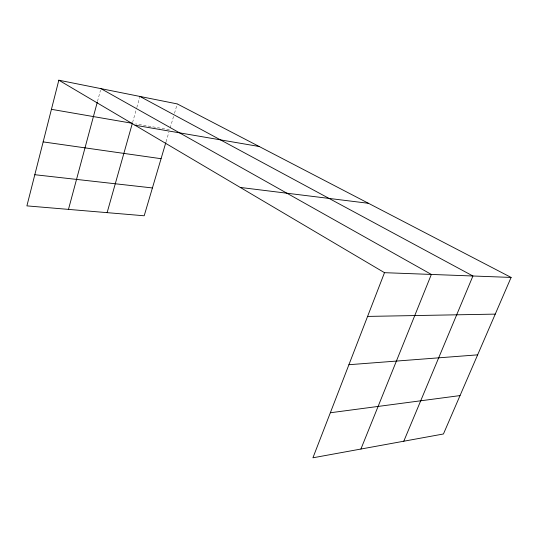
<?xml version="1.0" encoding="UTF-8"?>
<svg xmlns="http://www.w3.org/2000/svg" width="538" height="538" viewBox="0 0 538 538"><rect width="100%" height="100%" fill="white"/><g stroke="black" fill="none" stroke-linecap="round" stroke-linejoin="round"><path stroke-width="0.4" stroke-dasharray="2.69 2.02" d="M97.492 101.406L100.498 90.229M132.577 122.516L136.598 108.293M136.82 107.506L139.719 97.23M166.06 141.81L168.912 132.16M173.559 116.443L169.625 129.745L135.67 123.881M174.487 113.31L177.258 103.915"/><path stroke-width="0.81" d="M511.1 277.433L384.495 272.679L312.921 457.798L443.44 433.984L511.1 277.433L177.258 103.915L58.83 80.202L26.9 205.879L144.191 215.778L165.818 142.617M68.474 209.39L97.277 102.207M107.116 212.651L132.355 123.31L51.433 109.322M360.911 449.042L431.355 274.434L100.929 88.629M403.789 441.221L472.922 276.001L139.941 96.443M330.332 412.76L460.037 395.585M348.906 364.717L477.643 354.851M367.582 316.411L495.249 314.118M34.815 174.715L152.422 187.944M240.291 187.446L368.49 203.303M43.154 141.891L161.064 158.703M134.998 125.213L259.202 146.504M58.83 80.202L384.495 272.679"/></g></svg>
